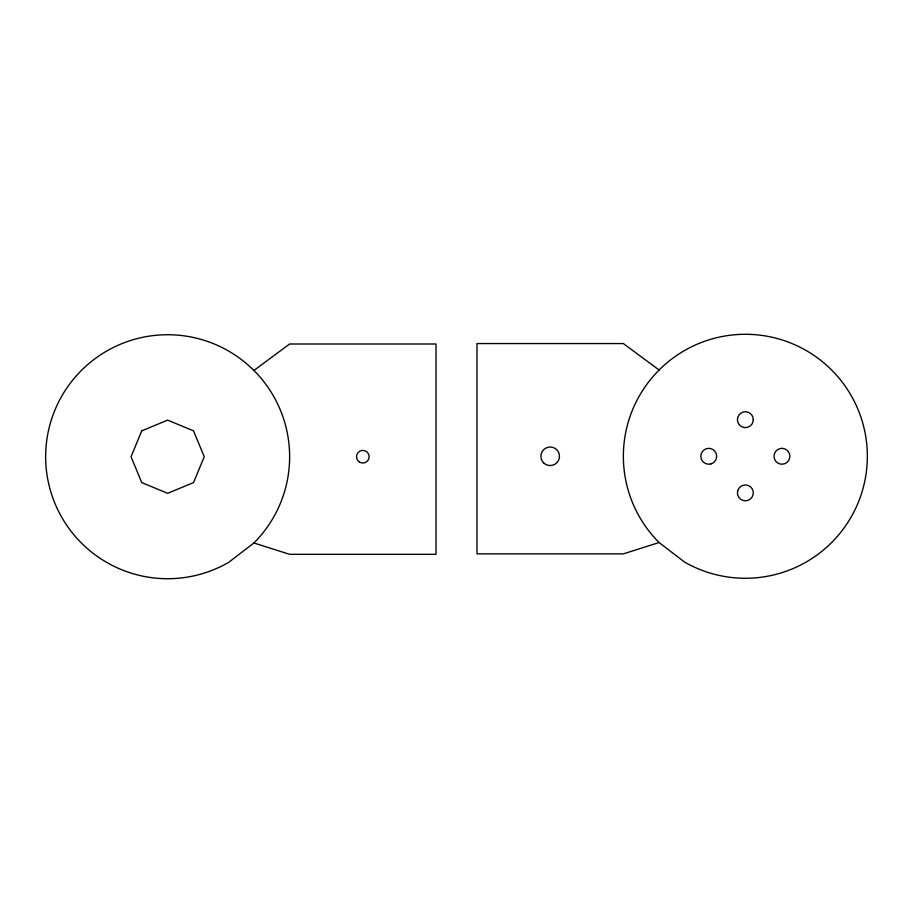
<?xml version="1.0" encoding="UTF-8"?>
<svg xmlns="http://www.w3.org/2000/svg" width="913" height="913" viewBox="0 0 913 913"><rect width="100%" height="100%" fill="white"/><g stroke="black" fill="none" stroke-linecap="round" stroke-linejoin="round"><path stroke-width="1.37" d="M253.905 542.984L228.638 562.374A121.988 121.988 0 0 1 46.118 467.353A121.988 121.988 0 0 1 209.362 342.09A121.988 121.988 0 0 1 253.905 542.984L289.638 554.317L436.026 554.317L436.026 343.996L289.638 343.996L253.905 370.461M659.095 542.539A121.988 121.988 0 0 1 703.638 341.645A121.988 121.988 0 0 1 866.882 466.908A121.988 121.988 0 0 1 684.362 561.929L659.095 542.539L623.362 553.871L476.974 553.871L476.974 343.562L623.362 343.562L659.095 370.016M737.704 490.829L737.43 492.872A7.932 7.932 0 0 0 745.362 500.803A7.932 7.932 0 0 0 753.293 492.872L753.02 490.829A7.932 7.932 0 0 0 737.704 490.829M753.293 419.683L753.02 421.738A7.932 7.932 0 0 1 737.704 421.738L737.43 419.683A7.932 7.932 0 0 1 745.362 411.752A7.932 7.932 0 0 1 753.293 419.683M141.766 430.845L131.038 456.717L141.766 482.6L167.638 493.317L193.522 482.6L204.238 456.717L193.522 430.845L167.638 420.128L141.766 430.845M781.962 448.351L779.907 448.625A7.932 7.932 0 0 0 779.907 463.941L781.962 464.203A7.932 7.932 0 0 0 789.882 456.283A7.932 7.932 0 0 0 781.962 448.351M710.816 463.941L708.762 464.203A7.932 7.932 0 0 1 700.83 456.283A7.932 7.932 0 0 1 708.762 448.351L710.816 448.625A7.932 7.932 0 0 1 710.816 463.941M359.654 462.218A6.345 6.345 0 0 0 369.172 456.717A6.345 6.345 0 0 0 359.654 451.227A6.345 6.345 0 0 0 359.654 462.218M543.612 462.834A9.267 9.267 0 0 0 559.133 458.68A9.267 9.267 0 0 0 547.777 447.324A9.267 9.267 0 0 0 543.612 462.834"/></g></svg>
